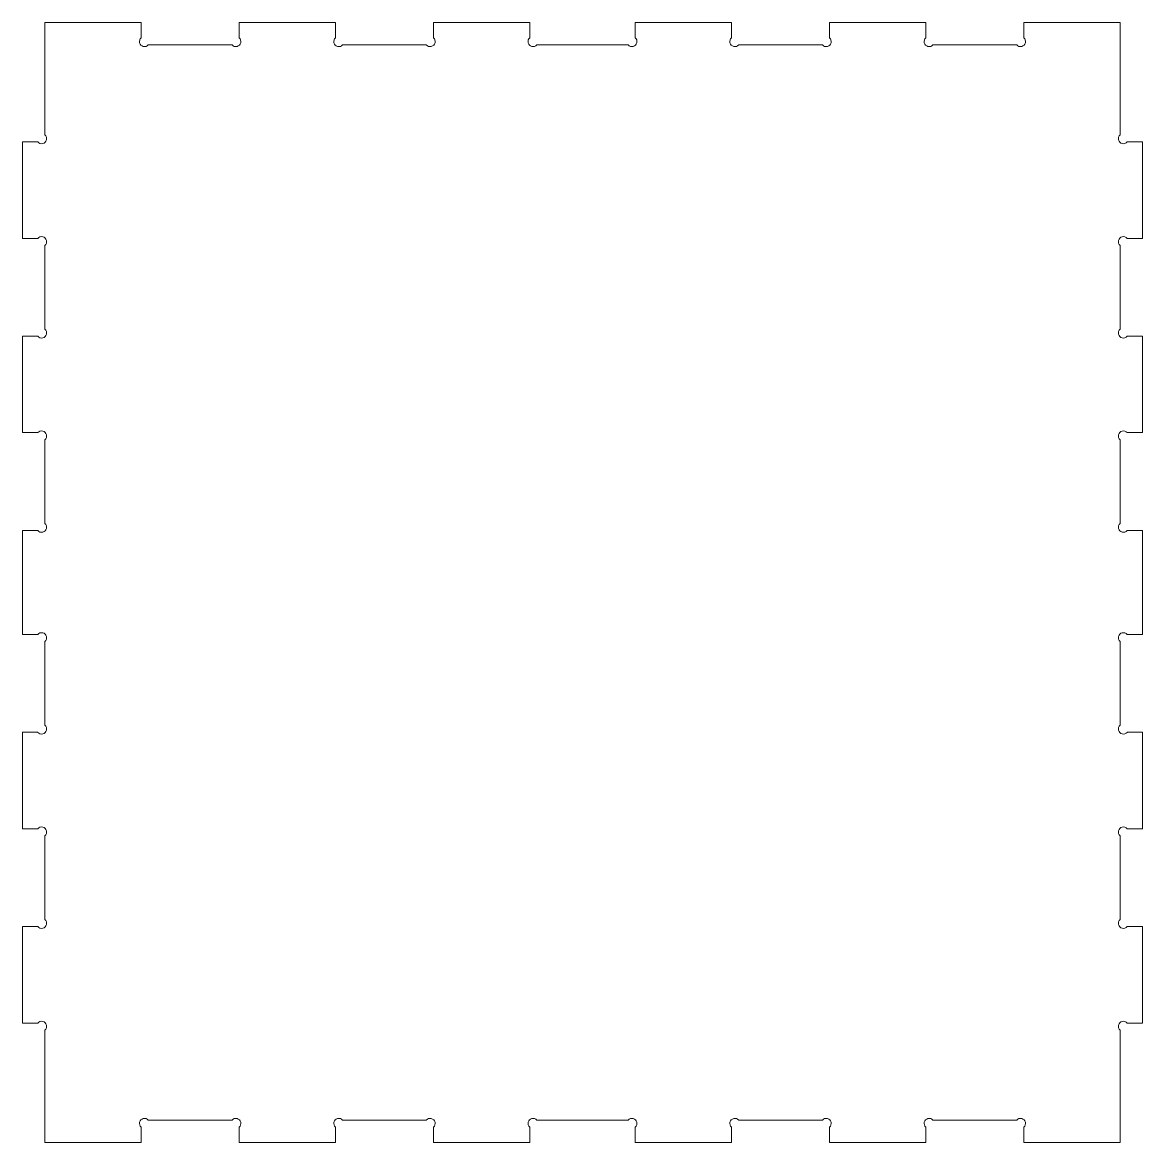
# Model space of a CAD drawing. Header units: inches. Extents: x 94 to 394, y 76 to 376.
import ezdxf

# ---------------------------------------------------------------- set-up
doc = ezdxf.new("R2010")
doc.units = ezdxf.units.IN
doc.header["$MEASUREMENT"] = 0
doc.layers.add('2D - Общий_Ном._пера__27', color=7, linetype='Continuous', lineweight=30)

# ---------------------------------------------------------------- blocks, each defined once
blk = doc.blocks.new('5')
at = {"color": 7, "lineweight": 0, "true_color": 0xffffff}
for p, q in [((104, 0), (104, -4.1)), ((237.7, -6), (260.1, -6))]:
    blk.add_line(p, q, dxfattribs=at)
for centre, start, end in [((26.68, -5.12), 130.8991, 319.1009), ((51.12, -5.12), 220.8991, 49.1009), ((78.68, -5.12), 130.8993, 319.1009), ((103.12, -5.12), 220.899, 49.1007), ((130.68, -5.12), 130.8991, 319.1009), ((157.12, -5.12), 220.8991, 49.1009), ((184.68, -5.12), 130.8993, 319.1009), ((209.12, -5.12), 220.8991, 49.1007), ((236.68, -5.12), 130.8989, 319.1009), ((261.12, -5.12), 220.8991, 49.1011), ((-0.88, -31.12), 220.8986, 49.1009), ((288.68, -31.12), 130.8991, 319.1009), ((-0.88, -58.68), 310.8986, 139.1011), ((288.68, -58.68), 40.8989, 229.1009), ((-0.88, -83.12), 220.8987, 49.1014), ((288.68, -83.12), 130.8991, 319.1011), ((-0.88, -110.68), 310.8993, 139.1011), ((288.68, -110.68), 40.8989, 229.1009), ((-0.88, -135.12), 220.8989, 49.1007), ((288.68, -135.12), 130.8991, 319.1011), ((-0.88, -164.68), 310.8991, 139.1009), ((288.68, -164.68), 40.8991, 229.1009), ((-0.88, -189.12), 220.8991, 49.1009), ((288.68, -189.12), 130.8991, 319.1009), ((-0.88, -216.68), 310.8991, 139.1009), ((288.68, -216.68), 40.8991, 229.1009), ((-0.88, -241.12), 220.8993, 49.1009), ((288.68, -241.12), 130.8991, 319.1009), ((-0.88, -268.68), 310.8991, 139.1007), ((288.68, -268.68), 40.8991, 229.1009), ((26.68, -294.68), 40.8993, 229.1009), ((51.12, -294.68), 310.8991, 139.1007), ((78.68, -294.68), 40.8993, 229.1007), ((103.12, -294.68), 310.8993, 139.1007), ((130.68, -294.68), 40.8993, 229.1009), ((157.12, -294.68), 310.8988, 139.1007), ((184.68, -294.68), 40.8993, 229.1009), ((209.12, -294.68), 310.8993, 139.1007), ((236.68, -294.68), 40.8991, 229.1011), ((261.12, -294.68), 310.8989, 139.1009)]:
    blk.add_arc(centre, 1.35, start, end, dxfattribs=at)
at = {"layer": '2D - Общий_Ном._пера__27', "color": 7, "linetype": 'Continuous', "lineweight": 0, "true_color": 0xffffff, "flags": 128}
for points in [[(25.8, -4.1), (25.8, 0), (0, 0), (0, -30.1)], [(77.8, -4.1), (77.8, 0), (52, 0), (52, -4.1)], [(129.8, -4.1), (129.8, 0), (104, 0)], [(183.8, -4.1), (183.8, 0), (158, 0), (158, -4.1)], [(235.8, -4.1), (235.8, 0), (210, 0), (210, -4.1)], [(287.8, -30.1), (287.8, 0), (262, 0), (262, -4.1)], [(50.1, -6), (27.7, -6)], [(102.1, -6), (79.7, -6)], [(156.1, -6), (131.7, -6)], [(208.1, -6), (185.7, -6)], [(-1.9, -32), (-6, -32), (-6, -57.8), (-1.9, -57.8)], [(289.7, -57.8), (293.8, -57.8), (293.8, -32), (289.7, -32)], [(0, -59.7), (0, -82.1)], [(287.8, -82.1), (287.8, -59.7)], [(-1.9, -84), (-6, -84), (-6, -109.8), (-1.9, -109.8)], [(289.7, -109.8), (293.8, -109.8), (293.8, -84), (289.7, -84)], [(0, -111.7), (0, -134.1)], [(287.8, -134.1), (287.8, -111.7)], [(-1.9, -136), (-6, -136), (-6, -163.8), (-1.9, -163.8)], [(289.7, -163.8), (293.8, -163.8), (293.8, -136), (289.7, -136)], [(0, -165.7), (0, -188.1)], [(287.8, -188.1), (287.8, -165.7)], [(-1.9, -190), (-6, -190), (-6, -215.8), (-1.9, -215.8)], [(289.7, -215.8), (293.8, -215.8), (293.8, -190), (289.7, -190)], [(0, -217.7), (0, -240.1)], [(287.8, -240.1), (287.8, -217.7)], [(-1.9, -242), (-6, -242), (-6, -267.8), (-1.9, -267.8)], [(289.7, -267.8), (293.8, -267.8), (293.8, -242), (289.7, -242)], [(0, -269.7), (0, -299.8), (25.8, -299.8), (25.8, -295.7)], [(262, -295.7), (262, -299.8), (287.8, -299.8), (287.8, -269.7)], [(27.7, -293.8), (50.1, -293.8)], [(79.7, -293.8), (102.1, -293.8)], [(131.7, -293.8), (156.1, -293.8)], [(185.7, -293.8), (208.1, -293.8)], [(237.7, -293.8), (260.1, -293.8)], [(52, -295.7), (52, -299.8), (77.8, -299.8), (77.8, -295.7)], [(104, -295.7), (104, -299.8), (129.8, -299.8), (129.8, -295.7)], [(158, -295.7), (158, -299.8), (183.8, -299.8), (183.8, -295.7)], [(210, -295.7), (210, -299.8), (235.8, -299.8), (235.8, -295.7)]]:
    blk.add_lwpolyline(points, dxfattribs=at)

msp = doc.modelspace()

# ---------------------------------------------------------------- block references
msp.add_blockref('5', (100.19, 375.6))

doc.saveas('drawing.dxf')
